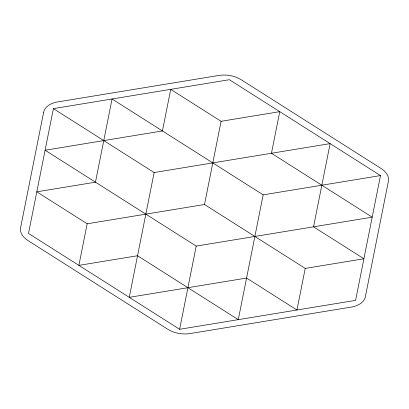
<?xml version="1.0" encoding="UTF-8"?>
<svg xmlns="http://www.w3.org/2000/svg" width="409" height="409" viewBox="0 0 409 409"><rect width="100%" height="100%" fill="white"/><g stroke="black" fill="none" stroke-linecap="round" stroke-linejoin="round"><path stroke-width="0.61" d="M53.395 108.63L28.512 233.421L179.617 329.291L355.605 300.37L380.488 175.579L229.383 79.709L53.395 108.63L154.132 172.542L330.119 143.62L313.534 226.816L363.903 258.769L305.237 268.411L204.5 204.5L87.173 223.784L36.805 191.826L95.466 182.184L112.056 98.988L263.161 194.858L380.488 175.579M87.173 223.784L78.881 265.38L137.542 255.737L238.278 319.649L263.161 194.858M154.132 172.542L129.249 297.338L246.576 278.054L296.944 310.012L305.237 268.411M179.617 329.291L196.208 246.095L45.097 150.231L162.424 130.946L170.722 89.351L221.09 121.304L279.751 111.662L271.458 153.263L372.195 217.174L196.208 246.095M204.5 204.5L221.09 121.304M43.635 112.224L20.603 227.721A22.209 13.947 7.2 0 0 27.93 240.523L167.777 329.25A22.209 13.947 7.2 0 0 190.221 333.545L351.27 307.077A22.209 13.947 7.2 0 0 365.365 296.776L388.397 181.279A22.209 13.947 7.2 0 0 381.07 168.477L241.223 79.75A22.209 13.947 7.2 0 0 218.779 75.455L57.73 101.923A22.209 13.947 7.2 0 0 43.635 112.224"/></g></svg>
